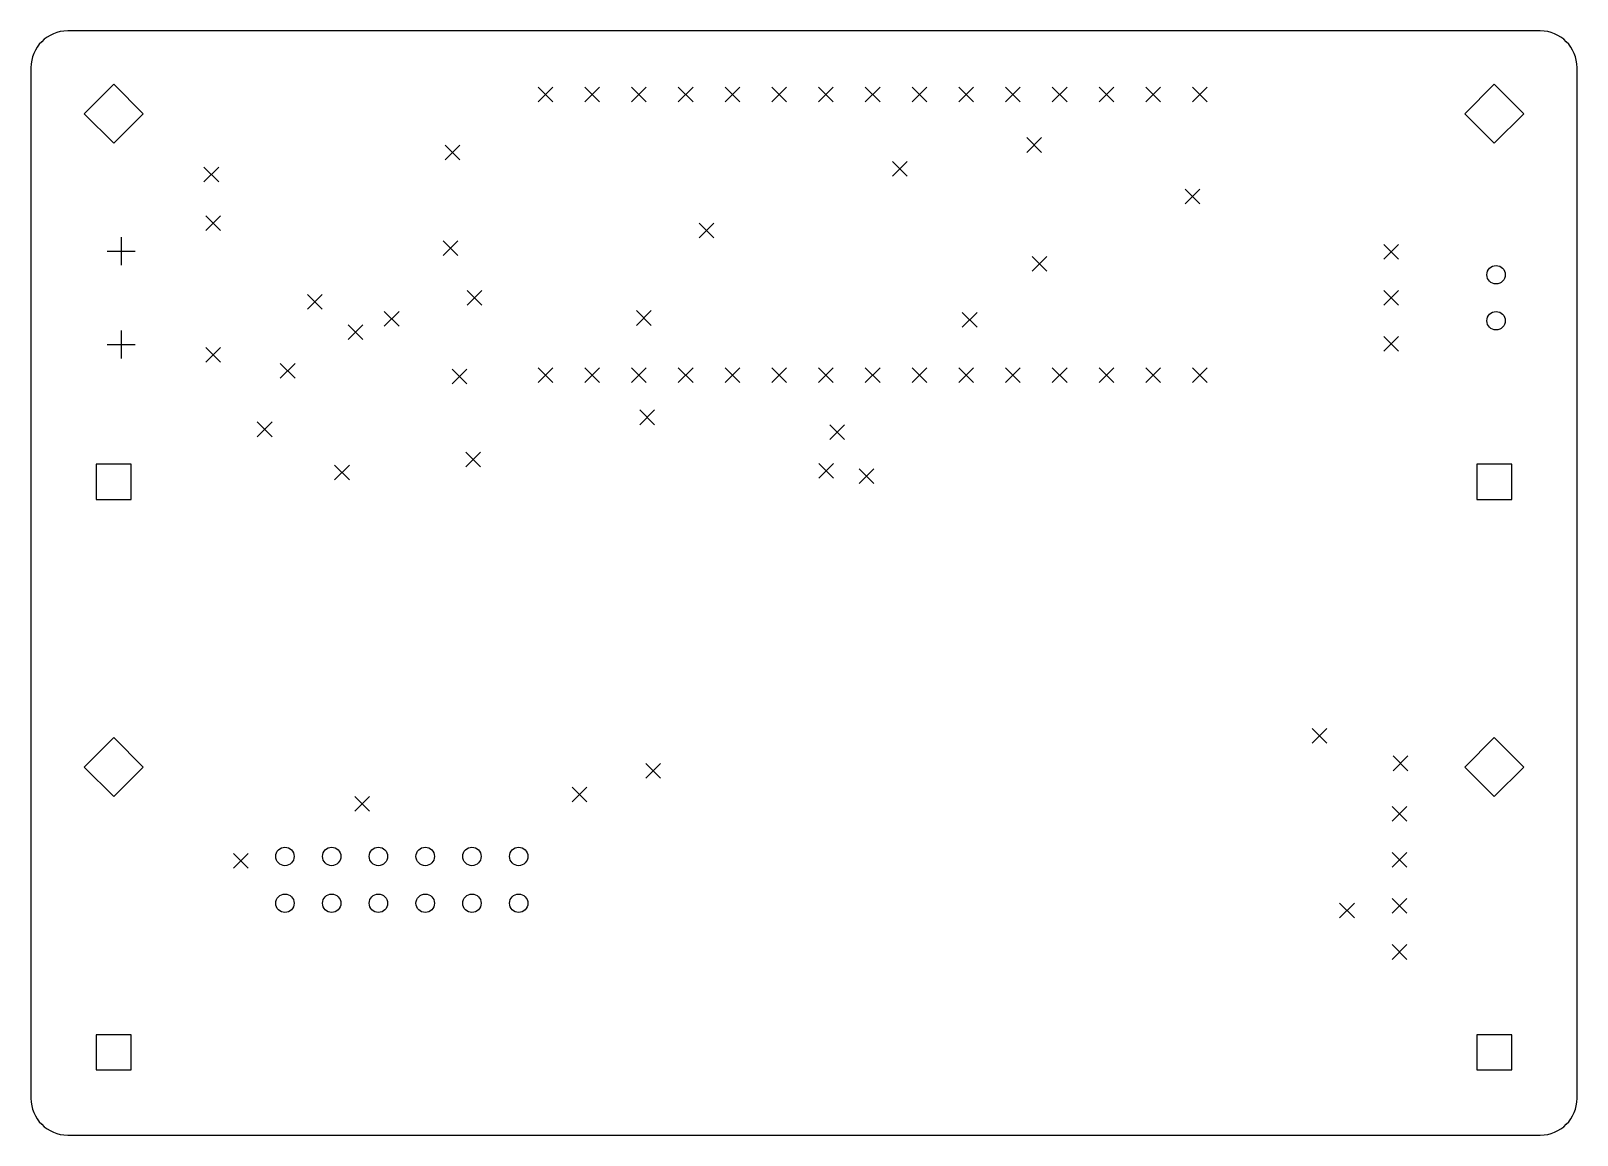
# Model space of a CAD drawing. Extents: x 74 to 257, y -187 to -71.
# Drawn here: x 77.1 to 161.1, y -148.6 to -88.6 of the extents above; entities that cross this region are included whole.
import ezdxf

# ---------------------------------------------------------------- set-up
doc = ezdxf.new("R2010")
doc.units = 0
doc.header["$MEASUREMENT"] = 0
doc.layers.add('BLACK', color=7, linetype='CONTINUOUS')

msp = doc.modelspace()

# ---------------------------------------------------------------- linework, layer by layer
at = {"layer": 'BLACK', "linetype": 'CONTINUOUS'}
for p, q in [((159.1, -88.6), (79.1, -88.6)), ((77.1, -90.6), (77.1, -146.6)), ((161.1, -146.6), (161.1, -90.6)), ((81.6, -91.5), (80, -93.1)), ((83.2, -93.1), (81.6, -91.5)), ((156.6, -91.5), (155, -93.1)), ((158.2, -93.1), (156.6, -91.5)), ((104.65, -91.66), (105.45, -92.46)), ((105.45, -91.66), (104.65, -92.46)), ((107.19, -91.66), (107.99, -92.46)), ((107.99, -91.66), (107.19, -92.46)), ((109.73, -91.66), (110.53, -92.46)), ((110.53, -91.66), (109.73, -92.46)), ((112.27, -91.66), (113.07, -92.46)), ((113.07, -91.66), (112.27, -92.46)), ((114.81, -91.66), (115.61, -92.46)), ((115.61, -91.66), (114.81, -92.46)), ((117.35, -91.66), (118.15, -92.46)), ((118.15, -91.66), (117.35, -92.46)), ((119.89, -91.66), (120.69, -92.46)), ((120.69, -91.66), (119.89, -92.46)), ((122.43, -91.66), (123.23, -92.46)), ((123.23, -91.66), (122.43, -92.46)), ((124.97, -91.66), (125.77, -92.46)), ((125.77, -91.66), (124.97, -92.46)), ((127.51, -91.66), (128.31, -92.46)), ((128.31, -91.66), (127.51, -92.46)), ((130.05, -91.66), (130.85, -92.46)), ((130.85, -91.66), (130.05, -92.46)), ((132.59, -91.66), (133.39, -92.46)), ((133.39, -91.66), (132.59, -92.46)), ((135.13, -91.66), (135.93, -92.46)), ((135.93, -91.66), (135.13, -92.46)), ((137.67, -91.66), (138.47, -92.46)), ((138.47, -91.66), (137.67, -92.46)), ((140.21, -91.66), (141.01, -92.46)), ((141.01, -91.66), (140.21, -92.46)), ((80, -93.1), (81.6, -94.7)), ((81.6, -94.7), (83.2, -93.1)), ((155, -93.1), (156.6, -94.7)), ((156.6, -94.7), (158.2, -93.1)), ((99.6, -94.8), (100.4, -95.6)), ((100.4, -94.8), (99.6, -95.6)), ((131.2, -94.4), (132, -95.2)), ((132, -94.4), (131.2, -95.2)), ((123.9, -95.7), (124.7, -96.5)), ((124.7, -95.7), (123.9, -96.5)), ((86.5, -96), (87.3, -96.8)), ((87.3, -96), (86.5, -96.8)), ((139.8, -97.2), (140.6, -98)), ((140.6, -97.2), (139.8, -98)), ((86.6, -98.65), (87.4, -99.45)), ((87.4, -98.65), (86.6, -99.45)), ((113.4, -99.05), (114.2, -99.85)), ((114.2, -99.05), (113.4, -99.85)), ((82, -99.8), (82, -101.32)), ((81.24, -100.56), (82.76, -100.56)), ((99.5, -100), (100.3, -100.8)), ((100.3, -100), (99.5, -100.8)), ((150.6, -100.2), (151.4, -101)), ((151.4, -100.2), (150.6, -101)), ((131.5, -100.85), (132.3, -101.65)), ((132.3, -100.85), (131.5, -101.65)), ((92.125, -102.92), (92.925, -103.72)), ((92.925, -102.92), (92.125, -103.72)), ((100.8, -102.7), (101.6, -103.5)), ((101.6, -102.7), (100.8, -103.5)), ((150.6, -102.7), (151.4, -103.5)), ((151.4, -102.7), (150.6, -103.5)), ((96.3, -103.85), (97.1, -104.65)), ((97.1, -103.85), (96.3, -104.65)), ((110, -103.8), (110.8, -104.6)), ((110.8, -103.8), (110, -104.6)), ((127.7, -103.9), (128.5, -104.7)), ((128.5, -103.9), (127.7, -104.7)), ((82, -104.88), (82, -106.4)), ((94.3307, -104.571), (95.1307, -105.371)), ((95.1307, -104.571), (94.3307, -105.371)), ((81.24, -105.64), (82.76, -105.64)), ((86.6, -105.8), (87.4, -106.6)), ((87.4, -105.8), (86.6, -106.6)), ((150.6, -105.2), (151.4, -106)), ((151.4, -105.2), (150.6, -106)), ((90.65, -106.675), (91.45, -107.475)), ((91.45, -106.675), (90.65, -107.475)), ((99.98, -106.975), (100.78, -107.775)), ((100.78, -106.975), (99.98, -107.775)), ((104.65, -106.9), (105.45, -107.7)), ((105.45, -106.9), (104.65, -107.7)), ((107.19, -106.9), (107.99, -107.7)), ((107.99, -106.9), (107.19, -107.7)), ((109.73, -106.9), (110.53, -107.7)), ((110.53, -106.9), (109.73, -107.7)), ((112.27, -106.9), (113.07, -107.7)), ((113.07, -106.9), (112.27, -107.7)), ((114.81, -106.9), (115.61, -107.7)), ((115.61, -106.9), (114.81, -107.7)), ((117.35, -106.9), (118.15, -107.7)), ((118.15, -106.9), (117.35, -107.7)), ((119.89, -106.9), (120.69, -107.7)), ((120.69, -106.9), (119.89, -107.7)), ((122.43, -106.9), (123.23, -107.7)), ((123.23, -106.9), (122.43, -107.7)), ((124.97, -106.9), (125.77, -107.7)), ((125.77, -106.9), (124.97, -107.7)), ((127.51, -106.9), (128.31, -107.7)), ((128.31, -106.9), (127.51, -107.7)), ((130.05, -106.9), (130.85, -107.7)), ((130.85, -106.9), (130.05, -107.7)), ((132.59, -106.9), (133.39, -107.7)), ((133.39, -106.9), (132.59, -107.7)), ((135.13, -106.9), (135.93, -107.7)), ((135.93, -106.9), (135.13, -107.7)), ((137.67, -106.9), (138.47, -107.7)), ((138.47, -106.9), (137.67, -107.7)), ((140.21, -106.9), (141.01, -107.7)), ((141.01, -106.9), (140.21, -107.7)), ((110.174, -109.199), (110.974, -109.999)), ((110.974, -109.199), (110.174, -109.999)), ((89.3996, -109.85), (90.1996, -110.65)), ((90.1996, -109.85), (89.3996, -110.65)), ((120.5, -110), (121.3, -110.8)), ((121.3, -110), (120.5, -110.8)), ((100.725, -111.49), (101.525, -112.29)), ((101.525, -111.49), (100.725, -112.29)), ((82.5546, -112.145), (80.6454, -112.145)), ((80.6454, -112.145), (80.6454, -114.055)), ((82.5546, -114.055), (82.5546, -112.145)), ((93.6, -112.2), (94.4, -113)), ((94.4, -112.2), (93.6, -113)), ((119.9, -112.1), (120.7, -112.9)), ((120.7, -112.1), (119.9, -112.9)), ((122.1, -112.4), (122.9, -113.2)), ((122.9, -112.4), (122.1, -113.2)), ((157.555, -112.145), (155.645, -112.145)), ((155.645, -112.145), (155.645, -114.055)), ((157.555, -114.055), (157.555, -112.145)), ((80.6454, -114.055), (82.5546, -114.055)), ((155.645, -114.055), (157.555, -114.055)), ((146.7, -126.5), (147.5, -127.3)), ((147.5, -126.5), (146.7, -127.3)), ((81.6, -127), (80, -128.6)), ((83.2, -128.6), (81.6, -127)), ((156.6, -127), (155, -128.6)), ((158.2, -128.6), (156.6, -127)), ((110.5, -128.4), (111.3, -129.2)), ((111.3, -128.4), (110.5, -129.2)), ((151.1, -128), (151.9, -128.8)), ((151.9, -128), (151.1, -128.8)), ((80, -128.6), (81.6, -130.2)), ((81.6, -130.2), (83.2, -128.6)), ((155, -128.6), (156.6, -130.2)), ((156.6, -130.2), (158.2, -128.6)), ((94.7, -130.2), (95.5, -131)), ((95.5, -130.2), (94.7, -131)), ((106.5, -129.7), (107.3, -130.5)), ((107.3, -129.7), (106.5, -130.5)), ((151.05, -130.75), (151.85, -131.55)), ((151.85, -130.75), (151.05, -131.55)), ((88.1, -133.3), (88.9, -134.1)), ((88.9, -133.3), (88.1, -134.1)), ((151.05, -133.25), (151.85, -134.05)), ((151.85, -133.25), (151.05, -134.05)), ((148.2, -136), (149, -136.8)), ((149, -136), (148.2, -136.8)), ((151.05, -135.75), (151.85, -136.55)), ((151.85, -135.75), (151.05, -136.55)), ((151.05, -138.25), (151.85, -139.05)), ((151.85, -138.25), (151.05, -139.05)), ((82.5546, -143.145), (80.6454, -143.145)), ((80.6454, -143.145), (80.6454, -145.055)), ((82.5546, -145.055), (82.5546, -143.145)), ((157.555, -143.145), (155.645, -143.145)), ((155.645, -143.145), (155.645, -145.055)), ((157.555, -145.055), (157.555, -143.145)), ((80.6454, -145.055), (82.5546, -145.055)), ((155.645, -145.055), (157.555, -145.055)), ((79.0984, -148.6), (159.1, -148.6))]:
    msp.add_line(p, q, dxfattribs=at)
at = {"layer": 'BLACK'}
for centre in [(156.7, -101.85), (156.7, -104.35), (90.9, -133.46), (93.44, -133.46), (95.98, -133.46), (98.52, -133.46), (101.06, -133.46), (103.6, -133.46), (90.9, -136), (93.44, -136), (95.98, -136), (98.52, -136), (101.06, -136), (103.6, -136)]:
    msp.add_circle(centre, 0.5, dxfattribs=at)
for centre, start, end in [((79.1, -90.6), 90, 180), ((159.1, -90.6), 0, 90), ((79.1, -146.6), 180, 270), ((159.1, -146.6), -90, 0)]:
    msp.add_arc(centre, 2, start, end, dxfattribs=at)

doc.saveas('drawing.dxf')
